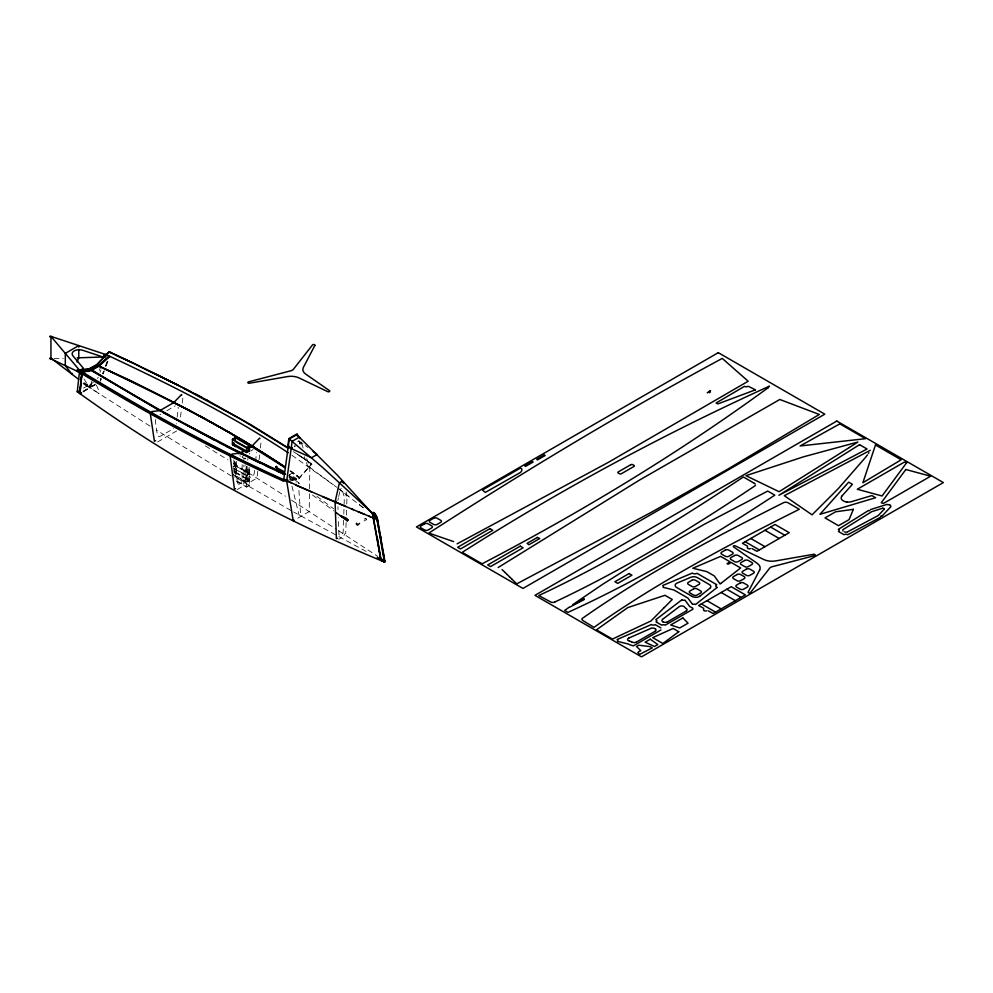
<?xml version="1.0" encoding="UTF-8"?>
<svg xmlns="http://www.w3.org/2000/svg" width="993" height="993" viewBox="0 0 993 993"><rect width="100%" height="100%" fill="white"/><g stroke="black" fill="none" stroke-linecap="round" stroke-linejoin="round"><path stroke-width="0.74" stroke-dasharray="4.96 3.72" d="M309.444 493.732L309.22 511.594L295.231 519.674M309.518 488.928L309.841 467.591L306.614 458.195M344.124 504.518L344.348 497.394A2.507 1.452 -60 0 0 344.273 496.785L341.902 488.941M346.756 504.01L347.004 496.165A1.254 0.72 -60 0 1 346.78 494.278L346.073 491.907M343.814 514.039L343.963 509.285M346.557 510.141L346.383 515.156M343.59 520.245L343.168 531.727A2.507 1.452 -60 0 1 341.393 534.706L340.723 535.09A2.507 1.452 -60 0 1 338.948 534.16L338.328 517.763M346.123 522.554L345.713 533.241A2.507 1.452 -60 0 0 343.863 536.357L338.774 539.286M89.718 387.63L87.161 385.979L87.247 384.39A2.011 1.154 60 0 1 88.749 383.72L90.81 385.048L91.828 381.051M254.543 470.434L254.208 473.425A3.14 1.812 -60 0 1 252.011 476.901L251.8 477.025A3.14 1.812 -60 0 1 249.578 475.746M255.536 461.484L256.529 452.535M257.795 471.278L257.274 475.932A2.507 1.452 -60 0 0 255.263 479.123L249.578 482.412A2.507 1.452 -60 0 0 247.803 481.382L247.803 466.847M259.099 459.635L259.62 454.98M260.389 447.992L261.171 441.004M177.139 417.147L178.181 408.893A5.027 2.905 -60 0 0 178.095 407.192M180.49 416.998L181.247 411.028M182.253 403.084L182.997 397.113M249.044 473.599L235.726 465.916M235.726 472.395L249.044 480.078L236.173 473.264L235.726 461.435M290.589 480.327L296.224 479.78L299.7 477.186L311.74 464.029L304.342 459.163M337.831 500.497L338.427 497.853M338.725 496.537L339.904 491.25M97.686 378.618L98.183 377.303M100.032 372.35L100.938 369.93M100.181 380.083L100.79 378.432M102.577 373.691L103.508 371.233M100.591 379.897L101.038 378.693M102.999 373.48L103.905 371.072M100.417 381.275L101.323 378.879M103.123 374.076L104.327 370.873M105.308 366.429L107.418 360.856M105.866 365.858L107.691 361.042M106.139 366.069L108.56 359.652M234.398 473.264L234.844 461.435M248.598 481.468L249.044 480.6L247.096 481.729L247.096 466.3M83.524 382.975L89.556 387.469L91.691 383.646M99.163 370.265L100.231 368.353M236.173 473.264L236.706 461.385M248.598 480.438L249.131 479.52M365.709 518.309L366.467 519.711L365.747 518.284L361.018 520.791M297.95 476.255L299.923 477.645L311.74 464.029M246.202 466.3L245.755 482.077L232.796 474.604M83.437 388.126L93.354 382.404M83.089 391.205L89.035 387.729L89.755 384.899L90.822 384.279L89.68 387.878L83.238 391.49M95.44 384.03L90.09 387.158L80.21 379.574M90.351 387.394L95.688 384.303M83.015 391.999L89.556 388.176L90.313 385.222L91.381 384.601L90.611 387.568L95.365 384.825M159.947 414.689L160.928 414.118M166.824 410.717L174.669 406.174A5.027 2.905 -60 0 1 175.24 405.901M157.577 441.972L176.68 430.937M233.33 466.164L234.844 465.916M233.33 466.784L235.279 465.655L249.491 473.86L246.649 475.498L233.33 467.815M234.571 477.074L235.279 476.665L249.491 485.043L246.649 486.682L235.85 480.327M297.615 441.761L298.967 440.991L300.842 442.357L298.918 443.461M294.412 446.068L295.058 445.696M294.325 446.726L295.591 445.994M299.402 443.797L301.313 442.692M237.141 489.586L242.118 486.707A2.507 1.452 -60 0 1 243.893 483.641L243.893 465.034M236.322 481.146L246.649 487.104L249.491 485.465L249.491 467.889M289.311 474.791L292.203 473.115L299.712 478.378L296.386 480.302L289.36 477.124M291.52 477.509L296.423 479.718L299.737 477.807L293.072 472.842M364.108 520.965L366.467 519.711M288.876 479.818L296.423 479.718M245.78 458.865L243.67 457.996M246.202 475.237L233.578 468.572M246.202 481.729L245.221 481.779L245.221 464.861M54.032 358.622L63.316 358.312M247.096 475.237L249.044 474.12M247.096 481.729L248.064 481.779L248.064 466.35M90.015 386.873L89.196 388.114M296.013 478.936L295.144 478.552M296.224 479.78L289.1 476.417M295.293 478.614L292.091 477.174M292.687 477.447L289.062 475.808M288.913 476.491L290.117 477.025M366.107 551.4L293.692 512.016M291.023 510.526L248.064 485.862M242.205 456.532L243.099 457.041M244.874 458.071L245.755 458.58M239.785 455.75L240.567 456.197M242.118 457.103L242.9 457.55M235.279 472.134L249.491 480.339L246.649 481.977L232.449 473.785M249.491 485.465L235.279 477.261L235.279 461.186M231.381 476.007L156.534 430.205M205.402 445.919L228.03 459.933M233.529 463.359L285.413 496.215M150.055 426.134L87.161 385.979M96.197 391.813L92.87 389.666M291.495 500.124L336.478 529.343M338.874 530.907L377.824 556.44M293.357 451.703L299.141 455.291M291.868 455.216L336.677 487.228M297.503 454.173L299.452 455.502M298.744 455.328L300.382 456.135M299.663 455.961L305.062 459.362M299.973 455.849L302.455 457.562M300.792 456.42L301.624 456.991M302.244 457.413L303.287 458.133M290.179 470.856L297.726 475.796M289.993 471.005L299.737 477.807M303.175 458.058L304.131 458.704M290.924 471.054L292.861 472.383M304.963 459.287L306.005 460.007M305.807 459.871L308.339 461.646M306.651 460.454L307.495 461.05M307.904 461.335L310.052 462.837A2.954 2.123 -25.4 0 1 310.697 463.83M309.084 462.465L311.976 464.501M308.947 466.598L307.383 465.494L304.317 456.656M313.291 470.049L309.22 466.784M317.251 472.891L333.524 484.857M301.884 443.114L302.927 443.871M305.285 445.609L306.614 446.577M306.974 446.85L307.867 447.508M288.678 475.324L300.531 484.137M316.928 496.339L333.648 508.788M288.988 477.534L296.15 482.859M312.447 494.986L333.958 510.998M83.002 383.534L89.122 388.089M337.719 488.01L350.554 497.828M338.774 488.804L363.823 508.217M359.342 504.692L363.81 508.205M83.995 379.016L89.556 387.469M96.458 385.11L98.952 391.019L98.952 393.588M301.065 441.972L302.716 446.8M302.877 447.284L303.126 448.004M300.097 444.318L298.806 440.532M290.204 478.961L289.621 474.592L296.348 478.378A2.507 1.452 60 0 0 298.272 481.506L298.421 483.653M291.967 486.16L299.005 514.933L300.693 515.901L298.732 487.96M237.488 483.07L234.832 462.266A3.14 1.812 -60 0 1 234.82 461.795M337.943 506.728L338.042 509.483M249.131 467.219L249.131 481.158M247.803 458.716L247.803 460.069M246.649 466.549L246.649 487.104M243.893 458.257L243.893 459.622M242.118 464.637L242.118 480.053A3.14 1.812 -60 0 1 240.058 483.802A3.14 1.812 -60 0 1 237.699 482.946M233.864 459.896L233.864 472.345M340.202 489.921A1.254 0.72 -60 0 1 341.331 488.593M310.735 464.041A3.389 2.433 -25.4 0 1 310.052 465.841M252.967 449.469A3.14 1.812 -60 0 1 252.148 450.127L251.8 450.325A3.14 1.812 -60 0 0 250.782 451.207M249.578 454.173A3.14 1.812 -60 0 1 249.739 453.143M155.752 419.456A5.027 2.905 -60 0 0 155.454 422.013L157.304 434.562A5.027 2.905 -60 0 0 160.816 436.001L172.819 429.063A5.027 2.905 -60 0 0 173.713 428.417M176.332 423.577A5.027 2.905 -60 0 1 176.27 423.937"/><path stroke-width="1.49" d="M81.289 377.812L81.811 373.157M81.873 372.487L81.947 371.816L90.835 370.091L98.295 365.784L109.255 355.99L109.466 357.244M81.96 371.754L80.048 393.662M384.763 560.722L384.415 562.026C276.476 517.328 172.422 460.429 77.243 391.714L79.291 373.778M80.992 380.48L79.688 391.912M80.905 381.188L81.364 377.166M81.24 392.98L79.527 393.265L79.85 390.534M287.536 448.253L288.851 438.596L297.18 433.792L298.024 436.262M376.992 518.545L337.347 475.138L296.82 434.661L289.298 439.005L283.812 479.011L285.847 479.929M286.195 480.078L297.304 485.701L353.322 509.682M235.279 446.664L232.883 444.665L246.202 452.361M201.691 397.312L158.259 375.193L109.143 351.683L96.731 364.568L89.643 368.651L77.231 370.104L77.044 370.774C143.65 411.35 212.03 449.283 283.34 481.022L283.489 480.339L287.523 479.954M77.044 370.774L89.457 369.322L89.643 368.651C150.663 405.777 213.073 440.805 277.978 470.732M108.92 356.872L109.218 356.077M109.205 357.021L109.503 356.226L98.692 365.834M72.464 373.393L72.042 374.435L65.302 365.585L65.302 353.384L78.782 345.601L78.782 347.128M77.094 361.961L78.782 357.803L78.782 349.412M247.096 452.361L249.044 451.232M870.253 450.325L784.296 495.706L812.075 514.833L838.266 488.655L864.853 458.158M868.875 452.783L868.515 453.441M232.796 445.236L233.33 444.305M357.232 524.589C355.804 520.344 355.817 528.015 359.516 523.398M867.497 454.918L866.914 455.65M865.449 457.438L866.318 456.37M842.151 495.78L852.404 484.311L848.68 482.164L819.92 514.337L875.64 497.729L871.916 495.569L851.845 501.552M878.557 515.23L884.118 509.297M881.933 516.199L890.969 506.567A1.254 0.72 0 0 1 890.448 506.244M285.425 467.604C226.044 427.449 161.722 395.351 96.917 365.014L109.143 351.683M82.469 372.201L91.356 370.476L98.841 366.156L109.764 356.45M707.289 392.831L709.325 391.304M584.318 599.424L569.945 607.058M700.09 596.011L709.734 588.365M710.442 391.937L709.374 392.707M662.616 619.309L679.249 606.649A3.14 1.812 0 0 1 684.587 606.959M347.674 519.699C345.713 522.082 349.747 519.674 347.674 519.699A3.029 1.924 52 0 1 347.19 519.6L341.344 516.484M569.225 607.182L564.669 610.459L567.984 612.383C640.187 579.415 708.543 538.678 774.813 495.147L767.726 491.063L704.037 524.428L633.174 565.017L601.895 584.803L572.626 604.762L583.549 599.238M709.523 391.168L710.554 390.559M498.151 567.524L639.517 480.066L779.79 399.484L819.312 414.453L727.596 469.255L651.172 512.376L516.782 583.847L514.585 581.724M78.695 379.388L51.028 358.175L49.687 358.287L79.663 372.437L80.905 374.324M843.553 529.294L871.382 511.879M868.515 510.464L838.34 529.368A2.507 1.452 0 0 1 838.415 531.466L844.025 534.706A2.507 1.452 0 0 1 847.662 534.755L880.406 517.328M79.663 371.159L83.4 368.242L72.948 355.879A7.199 4.32 1.9 0 1 74.264 350.877A7.199 4.32 1.9 0 1 82.655 350.268L102.9 356.971L106.636 354.824C168.959 384.006 230.823 414.801 288.305 452.845M89.643 368.651L96.743 365.176C161.263 395.822 225.92 427.089 285.214 467.157M90.959 369.955L98.208 365.772M91.195 370.19L98.481 365.983M77.243 391.714L78.472 390.994M79.527 393.253L80.718 392.52M81.041 392.756L79.788 393.489L82.22 371.978L91.008 370.265M235.031 445.907L232.449 444.417L232.449 439.291L235.279 437.652L249.491 445.845L249.491 450.971M233.504 442.667L232.449 443.275L246.649 451.107L249.491 449.457L248.598 448.973M232.449 444.417L234.336 443.325M232.449 439.291L246.649 447.483L249.491 445.845M248.684 448.029L251.006 446.689A1.254 0.72 -60 0 0 251.192 447.21M289.534 446.428C286.356 446.999 290.961 449.283 291.83 447.558M291.148 448.563L292.414 447.831M294.226 520.245L293.233 520.828L286.679 480.972L292.141 441.314L299.414 437.119L299.911 438.571M289.298 439.005L323.159 467.951L372.996 513.716M376.794 518.52A8.267 4.766 60 0 0 376.235 516.981L374.622 514.2A8.267 4.766 60 0 0 373.554 512.947L374.076 512.649A8.267 4.766 60 0 1 375.131 513.902L376.707 516.596A8.267 4.766 60 0 1 377.315 518.222L377.7 523.534M519.103 468.833L482.437 490.008L485.292 492.429L520.282 472.569A8.279 4.779 0 0 0 521.735 468.932A1.254 0.72 0 0 0 519.724 468.497M372.363 513.431L380.828 560.126L377.117 536.481M667.569 621.804L686.051 611.129M654.958 631.374L636.575 641.975M660.904 629.984L633.335 645.897L629.252 644.556A3.14 1.812 0 0 0 627.204 643.762L617.485 641.354A3.14 1.812 0 0 0 617.1 639.542L651.433 624.51A2.507 1.452 0 0 0 655.219 624.659L660.904 627.936M667.507 621.841L667.532 621.817A3.128 1.812 0 0 1 663.076 621.841L663.001 621.817M877.998 515.652L847.799 531.739M457.115 543.841L608.61 462.217L748.176 381.225L722.246 358.411C622.028 412.455 524.428 471.228 428.852 533.08L453.615 541.595M638.611 651.805L640.795 650.676L636.501 646.48L638.722 645.189L650.043 646.617L652.264 647.895L639.777 654.313L638.611 653.543M554.727 602.043C624.572 569.113 690.681 528.859 754.792 485.962A3.327 1.924 0 0 0 755.462 485.217M628.805 638.052L650.738 628.457M870.476 509.583L887.159 504.357A1.254 0.72 0 0 0 889.157 504.531L890.684 505.412A1.254 0.72 0 0 0 890.448 505.598M872.102 511.544L882.367 508.329M283.34 481.022L287.362 480.637M77.231 357.852L105.084 356.921M846.818 501.974L846.259 501.899M341.058 515.69L346.222 518.185A11.469 7.311 51.9 0 1 347.128 518.818L347.24 518.905M629.636 641.205L630.481 641.416M50.941 358.734L50.941 336.379L106.636 354.824L106.636 355.978M277.457 468.15L277.32 468.088A3.761 2.135 -0.8 0 0 276.886 467.939M368.924 516.149L376.955 519.451L377.439 522.082M370.513 516.807L351.795 509.049M357.927 511.606L364.17 514.188M345.75 506.517L322.638 496.711M311.69 491.994L296.026 485.13M291.023 482.908C217.517 450.524 147.125 411.536 78.596 369.744M283.489 480.339L281.093 479.259M279.902 478.725L281.367 479.396A2.954 0.856 13.6 0 0 282.881 479.892M278.201 477.956L280.311 478.911M277.159 477.484L278.71 478.192M276.116 477.012L277.531 477.658M275.073 476.541L276.364 477.124M275.198 476.603L272.889 475.548M291.309 448.65L311.541 457.736L317.189 454.471L313.18 451.467M284.184 473.587L285.5 474.182M271.734 475.026L273.025 475.61M283.154 473.115L284.333 473.649M283.613 473.326L282.471 472.805M283.179 473.723L284.358 474.257M284.159 474.319L278.561 471.601M281.826 473.251L282.993 473.785M269.972 474.207L271.995 475.138M268.966 473.748L270.592 474.505M277.953 468.361L283.005 471.203M282 472.581L279.095 471.241M280.671 472.73L265.938 465.854M269.463 473.984L265.975 472.37M266.968 472.829L267.961 473.289M279.703 471.526L231.977 448.488L185.976 424.383M277.246 471.141L278.375 471.663M266.099 472.432L219.552 449.941L168.028 422.819M105.407 354.253L106.636 354.824M109.342 352.118L132.628 362.755M96.743 365.176L132.417 381.511L189.055 410.097M116.715 355.581L139.479 366.045M271.784 468.448L248.908 457.661M260.451 463.086L226.081 446.267M138.139 365.747L178.194 385.16M145.028 369.073L190.172 391.292M243.409 454.794L220.359 443.337M382.491 559.506L384.825 561.095L383.025 560.102M183.879 388.4L241.1 419.369L287.387 447.756M220.545 443.275L163.299 412.604M214.811 440.309L157.515 409.339L89.457 369.322M195.658 394.147L207.264 400.278M382.578 559.853L381.225 559.146M380.704 559.444L384.936 561.728M384.415 562.026L380.828 560.126M189.055 410.097L231.195 433.382M377.216 557.296L380.964 559.295M207.165 400.229L251.663 425.215L287.163 447.297M200.313 416.104L244.526 441.252L284.259 466.511M751.999 548.583L756.964 551.314L789.236 532.682L775.036 524.49L742.429 543.308L747.444 546.076M708.183 610.794L713.148 613.525L745.42 594.894L731.22 586.689L698.625 605.507L703.627 608.275M236.173 442.133L247.716 448.476M162.442 419.741L168.14 422.881M156.782 416.601L162.653 419.853M157.105 416.775L145.276 410.121M151.495 413.634L139.417 406.795M157.713 409.277L89.668 369.259M140.075 407.167L77.231 370.104M754.469 483.392L743.347 476.963C677.847 520.866 610.285 562.038 538.802 595.539L550.507 601.882A3.252 1.874 0 0 0 554.777 602.081M770.593 527.047L784.805 535.252M764.982 530.287L779.182 538.491M750.782 538.491L764.982 546.696M745.16 541.731L759.372 549.936M726.777 589.246L740.989 597.451M697.483 577.678L709.325 584.517A5.064 2.929 0 0 1 709.97 588.216M721.166 592.486L735.366 600.691M706.966 600.691L721.166 608.895M692.295 596.495L676.68 587.484A5.114 2.954 0 0 1 676.171 587.161A5.027 2.905 0 0 1 677.164 583.04L690.843 577.293A5.052 2.917 0 0 1 697.235 577.516M701.343 603.93L715.556 612.135M686.113 608.461L685.84 608.312A3.153 1.825 0 0 1 685.182 607.766M631.66 641.85L631.709 641.888A3.19 1.837 0 0 0 630.754 641.49M249.131 450.152L249.044 450.723M134.266 403.853L79.167 371.283A2.967 0.931 15.4 0 1 78.708 370.948M662.84 621.717L662.902 621.755A3.14 1.812 0 0 1 662.443 619.446M283.117 471.265L284.432 472.072M281.863 471.824L277.01 468.584M233.914 435.555L285.227 467.753M336.379 512.798L347.265 520.903M375.193 517.303L377.129 518.706M504.816 572.253L502.036 569.548M505.102 572.527L507.075 574.438M507.361 574.711L509.595 576.883M509.881 577.156L511.829 579.043M512.103 579.316L514.312 581.451M50.941 336.379L79.663 370.389M372.462 514.026L376.459 518.855M296.82 434.661L297.143 435.642M343.441 483.206L342.957 481.63A1.254 0.72 -60 0 1 341.828 481.307L340.289 482.188A1.254 0.72 -60 0 1 339.147 483.827L335.324 500.894A1.254 0.72 -60 0 1 335.113 503.029L336.391 538.616A2.507 1.452 -60 0 1 337.496 538.355M377.315 518.234L378.221 523.237M372.884 513.145L373.542 516.782M378.209 523.088L383.894 555.509M377.675 523.398L378.966 530.61M378.978 530.61L382.528 550.904M380.542 536.208L380.828 537.846M382.764 552.207L384.254 561.02M382.541 550.904L382.864 552.865M383.844 555.174L384.837 561.045M246.649 447.483L246.649 452.609M235.279 437.652L235.279 441.488M750.46 548.595A2.023 1.167 0 0 1 747.903 548.446A2.023 1.167 0 0 1 747.667 546.969M706.644 610.794A2.023 1.167 0 0 1 704.087 610.645A2.023 1.167 0 0 1 703.851 609.168M637.99 652.922A2.011 1.154 0 0 1 638.027 652.339M880.667 516.223A1.254 0.72 0 0 1 881.511 516.112M869.756 510.613A1.254 0.72 0 0 1 868.887 510.601M847.451 531.9A2.507 1.452 0 0 1 844.546 531.9M843.156 531.056A2.507 1.452 0 0 1 843.268 529.492M884.229 508.776A1.254 0.72 0 0 1 884.254 509.049M882.578 508.279A1.254 0.72 0 0 1 883.733 508.366M583.735 599.3A1.539 0.894 0 0 1 584.306 599.015M629.351 641.143A3.103 1.787 0 0 1 628.805 638.089M650.974 628.358A3.14 1.812 0 0 1 654.921 628.594M655.132 628.718A3.14 1.812 0 0 1 655.157 631.25M636.376 642.099A3.128 1.812 0 0 1 632.169 642.136M686.312 608.585A3.128 1.812 0 0 1 686.25 611.018M699.854 596.197A4.99 2.88 0 0 1 692.344 596.495M851.622 501.626A7.199 4.158 0 0 1 843.268 500.857A7.199 4.158 0 0 1 841.94 496.028M582.01 619.384A3.252 1.874 0 0 0 582.99 620.588L593.938 627.365C658.545 581.712 728.676 544.611 799.315 509.272L788.181 502.855A3.327 1.924 0 0 0 783.663 502.632C714.625 537.362 645.996 573.644 582.668 618.167A3.252 1.874 0 0 0 582.121 618.726M754.419 483.417A3.327 1.924 0 0 1 755.065 483.876M276.712 468.311A3.624 2.06 -0.8 0 1 276.538 468.125M103.868 356.214A2.048 1.403 64.4 0 1 103.88 354.861M104.699 357.53A1.986 1.353 64.5 0 1 104.377 357.207M78.695 372.549A1.986 0.906 56.3 0 1 78.385 372.214M77.777 371.283A1.986 0.906 56.3 0 1 77.516 370.302M107.058 353.843A3.562 2.644 -23.9 0 1 108.684 352.763M110.496 352.478A2.954 2.197 -23.9 0 1 111.353 352.701M78.981 369.917A3.649 1.154 15.5 0 1 79.303 369.855M285.252 480.165A3.389 0.993 13.6 0 1 283.166 479.967M259.955 438.521A3.14 1.812 -60 0 1 259.669 438.099L252.718 445.323A1.254 0.72 -60 0 1 252.594 446.403M231.741 454.806A3.14 1.812 -60 0 0 232.027 454.062L238.978 453.255A1.254 0.72 -60 0 0 238.941 453.888M230.823 456.172A3.14 1.812 -60 0 1 230.264 456.668L234.422 489.127A2.507 1.452 -60 0 1 235.527 488.73M243.211 451.84A1.254 0.72 -60 0 1 243.012 451.306L240.691 452.647A1.254 0.72 -60 0 1 240.294 453.727M181.806 394.953A3.14 1.812 -60 0 1 181.533 394.544L173.763 402.612L159.885 410.618L152.103 411.524A3.14 1.812 -60 0 1 151.83 412.256M150.924 413.609A3.14 1.812 -60 0 1 150.39 414.106L154.399 441.277A3.14 1.812 -60 0 1 155.578 440.755M50.395 359.081L51.425 358.163L50.407 358.982M275.558 467.281L276.687 466.425L275.558 467.281M49.65 336.54L51.152 336.59L49.662 336.503M875.491 444.963L862.88 482.735L901.172 459.796L875.491 444.963M853.372 509.335L849.077 519.6L838.502 525.694L825.022 517.912L835.585 511.805L853.372 509.335M233.33 443.288L232.883 444.156L233.33 443.288M314.855 345.452L303.386 367.398A12.549 7.249 0 0 0 305.745 374.125L329.477 390.634A1.254 0.72 0 0 1 327.715 391.652L299.116 377.948A12.549 7.249 0 0 0 287.474 376.583L249.454 383.211A1.254 0.72 0 0 1 247.915 382.764A1.254 0.72 0 0 1 248.585 381.858L290.837 370.786A5.027 2.905 0 0 0 293.345 369.346L312.51 344.943A1.254 0.72 0 0 1 314.086 344.559A1.254 0.72 0 0 1 314.855 345.452M759.633 570.119L748.163 592.076A1.254 0.72 0 0 0 748.921 592.958A1.254 0.72 0 0 0 750.509 592.573L769.674 568.17A5.027 2.905 0 0 1 772.169 566.73L814.434 555.67A1.254 0.72 0 0 0 815.104 554.752A1.254 0.72 0 0 0 813.565 554.305L775.545 560.933A12.549 7.249 0 0 1 763.902 559.568L735.304 545.865A1.254 0.72 0 0 0 733.542 546.882L757.274 563.391A12.549 7.249 0 0 1 759.633 570.119M906.683 462.688L882.069 495.991L857.307 489.264L904.412 462.068L906.683 462.688M905.839 469.503L881.238 502.806L883.509 503.414L930.615 476.218L905.839 469.503M664.267 607.542L650.974 620.96L612.433 639.07L596.445 629.835L627.799 607.592L664.987 595.303L672.249 599.499L664.267 607.542M717.12 587.446L695.596 604.501A3.14 1.812 0 0 0 692.506 604.303L687.826 598.022L673.949 590.003L663.076 587.31A3.14 1.812 0 0 0 662.728 585.522L692.27 573.098A3.14 1.812 0 0 0 697.024 573.309L716.747 584.691A3.14 1.812 0 0 0 717.12 587.446M721.377 583.003L720.099 584.008L714.29 575.928L706.793 571.608L692.804 568.257L720.595 556.378L730.091 561.864L727.05 563.614L728.117 564.235L731.158 562.485L740.654 567.959L721.377 583.003M681.819 599.884L655.777 619.719A2.507 1.452 0 0 1 656.038 621.891L661.723 625.18A2.507 1.452 0 0 1 665.236 625.156L692.829 609.268L692.829 608.237L690.52 606.909A3.14 1.812 0 0 1 689.13 605.73L684.947 600.107A3.14 1.812 0 0 1 681.819 599.884M678.753 631.734L662.877 643.514L652.711 637.643L673.105 628.47L678.753 631.734M768.234 387.68C677.648 453.826 581.464 511.916 482.064 563.801L462.217 552.344C560.511 489.648 663.374 434.413 769.463 386.103L768.234 387.68M755.437 389.815L717.902 403.903L716.065 403.021L744.527 386.339A2.507 1.452 0 0 0 748.201 386.252L755.437 389.815M849.387 447.483L779.083 491.709L745.942 475.672L803.474 456.83L857.853 442.059L849.387 447.483M859.541 444.678L778.897 495.271L867.063 449.01L859.541 444.678M718.287 352.664L416.439 526.935L522.963 588.439L824.811 414.168L718.287 352.664M433.593 518.259L430.043 520.307A2.507 1.452 0 0 0 430.043 522.355L433.593 524.403A2.507 1.452 0 0 0 437.143 524.403L440.693 522.355A2.507 1.452 0 0 0 440.693 520.307L437.143 518.259A2.507 1.452 0 0 0 433.593 518.259M532.049 461.608L524.776 465.816L525.421 466.462L533.167 461.981L532.049 461.608M424.582 523.82L421.032 525.868A2.507 1.452 0 0 0 421.032 527.916L424.582 529.964A2.507 1.452 0 0 0 428.132 529.964L431.682 527.916A2.507 1.452 0 0 0 431.682 525.868L428.132 523.82A2.507 1.452 0 0 0 424.582 523.82M544.027 455.092L536.754 459.287L537.399 459.945L545.157 455.464L544.027 455.092M489.959 528.636L457.649 547.292L460.491 548.943L492.801 530.287L489.959 528.636M630.791 464.687L618.267 471.911A1.378 0.794 0 0 0 618.267 473.04L619.421 473.711A1.378 0.794 0 0 0 621.382 473.711L633.894 466.487A1.378 0.794 0 0 0 633.894 465.357L632.74 464.687A1.378 0.794 0 0 0 630.791 464.687M520.282 546.15L487.7 564.955L490.542 566.593L523.125 547.788L520.282 546.15M537.362 537.424L527.06 543.37L528.946 544.735L539.733 538.516L537.362 537.424M836.814 421.069L534.966 595.341L641.503 656.845L943.35 482.573L836.814 421.069M629.09 573.544L614.878 581.749L617.72 583.387L631.933 575.195L629.09 573.544M725.287 550.097L721.725 552.145A2.507 1.452 0 0 0 721.725 554.206L725.287 556.254A2.507 1.452 0 0 0 728.837 556.254L732.387 554.206A2.507 1.452 0 0 0 732.387 552.145L728.837 550.097A2.507 1.452 0 0 0 725.287 550.097M691.935 580.272L688.385 582.332A2.507 1.452 0 0 0 688.385 584.38L691.935 586.429A2.507 1.452 0 0 0 695.485 586.429L699.035 584.38A2.507 1.452 0 0 0 699.035 582.332L695.485 580.272A2.507 1.452 0 0 0 691.935 580.272M734.609 555.484L731.047 557.532A2.507 1.452 0 0 0 731.047 559.58L734.609 561.628A2.507 1.452 0 0 0 738.159 561.628L741.709 559.58A2.507 1.452 0 0 0 741.709 557.532L738.159 555.484A2.507 1.452 0 0 0 734.609 555.484M693.561 588.899L690.011 590.947A2.507 1.452 0 0 0 690.011 592.995L693.561 595.043A2.507 1.452 0 0 0 697.111 595.043L700.661 592.995A2.507 1.452 0 0 0 700.661 590.947L697.111 588.899A2.507 1.452 0 0 0 693.561 588.899M744.725 560.449L741.175 562.497A2.507 1.452 0 0 0 741.175 564.558L744.725 566.606A2.507 1.452 0 0 0 748.275 566.606L751.825 564.558A2.507 1.452 0 0 0 751.825 562.497L748.275 560.449A2.507 1.452 0 0 0 744.725 560.449M737.054 574.537L733.504 576.598A2.507 1.452 0 0 0 733.504 578.646L737.054 580.694A2.507 1.452 0 0 0 740.617 580.694L744.167 578.646A2.507 1.452 0 0 0 744.167 576.598L740.617 574.537A2.507 1.452 0 0 0 737.054 574.537M746.376 569.163L742.826 571.211A2.507 1.452 0 0 0 742.826 573.259L746.376 575.307A2.507 1.452 0 0 0 749.938 575.307L753.488 573.259A2.507 1.452 0 0 0 753.488 571.211L749.938 569.163A2.507 1.452 0 0 0 746.376 569.163M740.17 583.003L736.62 585.051A2.507 1.452 0 0 0 736.62 587.099L740.17 589.147A2.507 1.452 0 0 0 743.72 589.147L747.27 587.099A2.507 1.452 0 0 0 747.27 585.051L743.72 583.003A2.507 1.452 0 0 0 740.17 583.003M682.861 617.931L670.685 624.969L679.733 627.973L688.062 623.157L682.861 617.931M650.278 639.207L645.152 642.173L654.474 646.505L657.8 644.594L650.278 639.207M839.83 423.862L800.085 445.969L865.499 438.695L839.83 423.862M384.676 561.877L381.089 559.978L372.623 513.294A1.254 0.72 60 0 1 373.815 512.798A8.279 4.779 60 0 1 377.055 518.383L384.676 561.877"/></g></svg>
